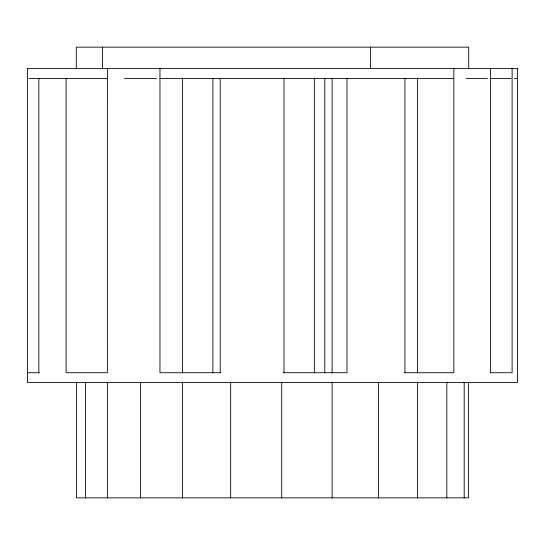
<?xml version="1.0" encoding="UTF-8"?>
<svg xmlns="http://www.w3.org/2000/svg" width="545" height="545" viewBox="0 0 545 545"><rect width="100%" height="100%" fill="white"/><g stroke="black" fill="none" stroke-linecap="round" stroke-linejoin="round"><path stroke-width="0.82" d="M27.25 68.622L517.75 68.622M28.919 78.432L107.549 78.432M124.478 78.432L156.633 78.432M160.012 78.432L453.542 78.432M466.254 78.432L487.428 78.432M489.962 78.432L511.067 78.432M514.405 78.432L517.75 78.432M27.523 372.732L39.349 372.732M220.514 372.732L159.964 372.732L159.964 68.622M283.38 372.732L347.008 372.732L347.008 78.432M404.581 372.732L453.856 372.732L453.856 68.622M490.248 372.732L512.109 372.732L512.109 68.622M517.478 68.622L517.478 382.542L27.523 382.542L27.523 68.622M490.405 68.622L490.405 372.732M468.7 68.622L468.7 47.143L76.3 47.143L76.3 68.622M468.482 382.1L468.482 497.857L76.518 497.857L76.518 382.1M464.19 382.1L464.19 497.857M446.825 382.1L446.825 497.857M417.586 77.969L417.586 372.732M417.586 382.1L417.586 497.857M404.949 78.432L404.949 372.732M378.455 382.1L378.455 497.857M370.6 47.143L370.6 68.622M332.109 78.432L332.109 372.732M332.109 382.1L332.109 497.857M324.8 77.969L324.8 372.732M314.342 77.969L314.342 372.732M284 78.432L284 372.732M281.697 382.1L281.697 497.857M230.658 382.1L230.658 497.857M220.2 78.432L220.2 372.732M212.891 78.432L212.891 372.732M182.473 77.969L182.473 372.732M182.473 382.1L182.473 497.857M140.419 382.1L140.419 497.857M107.406 68.622L107.372 372.732L66.088 372.732L66.088 78.432M107.372 382.1L107.372 497.857M102.583 47.143L102.583 68.622M85.572 382.1L85.572 497.857M38.845 78.432L38.845 372.732"/></g></svg>
